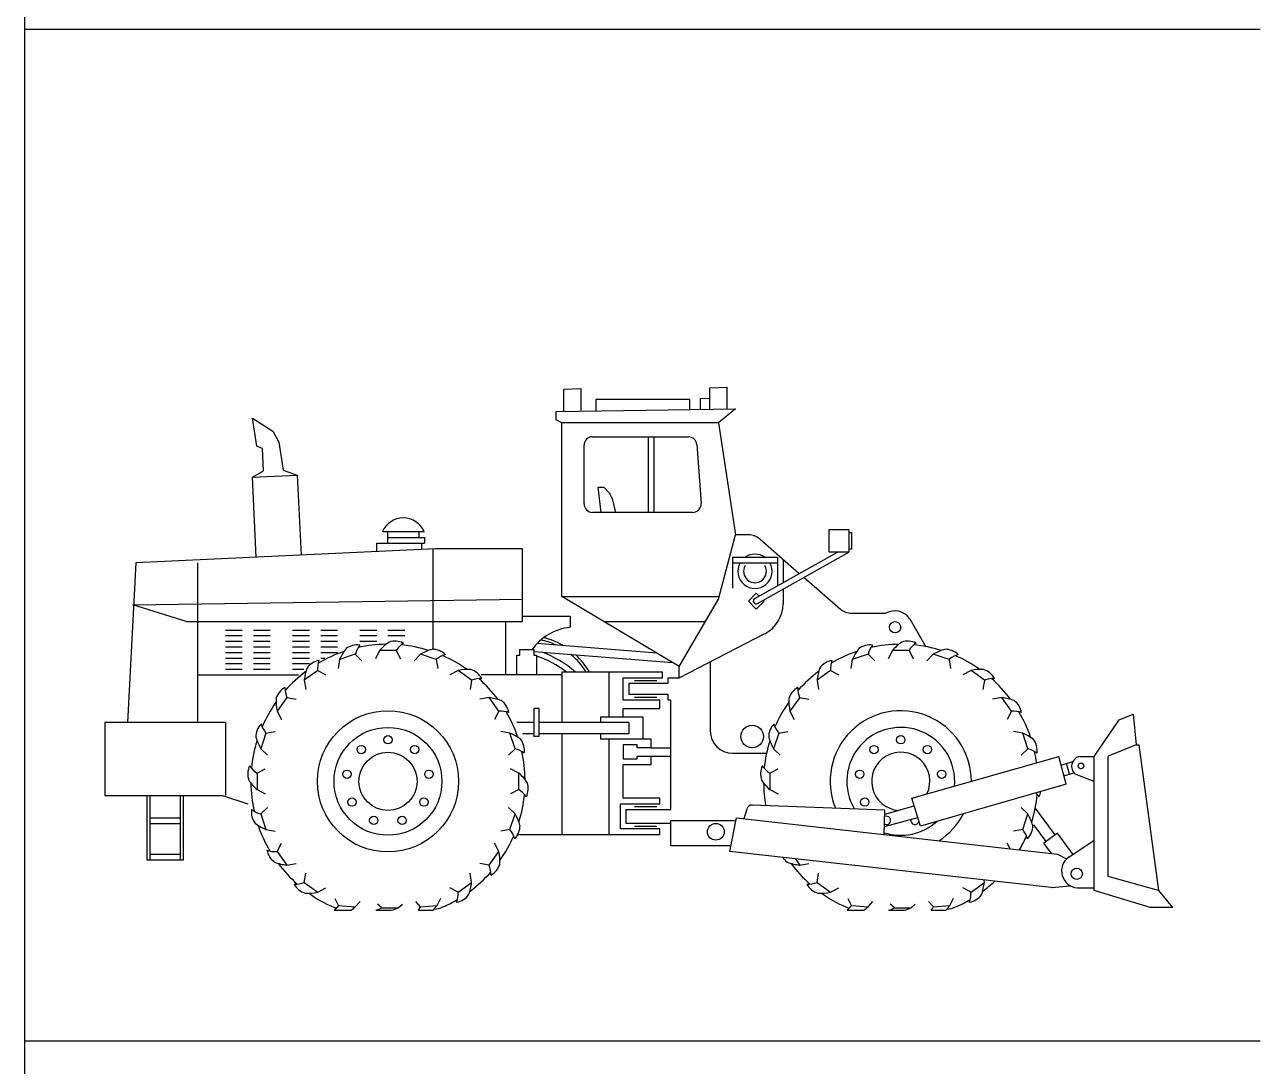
# Model space of a CAD drawing. Header units: millimetres. Extents: x 2198.5 to 2287.8, y 1208.8 to 1298.1.
# Drawn here: x 2201.823 to 2205.183, y 1285.008 to 1287.841 of the extents above; entities that cross this region are included whole.
import ezdxf

# ---------------------------------------------------------------- set-up
doc = ezdxf.new("R2010")
doc.units = ezdxf.units.MM
doc.layers.add('2', color=7, linetype='Continuous')

# ---------------------------------------------------------------- blocks, each defined once
blk = doc.blocks.new('TRACTOR 3')
at = {"color": 0, "linetype": 'ByBlock'}
for p, q in [((112.546, 1985.394), (112.701, 1985.4)), ((112.546, 1985.195), (112.546, 1985.394)), ((112.701, 1985.4), (112.701, 1985.201)), ((113.871, 1985.404), (114.025, 1985.411)), ((113.871, 1985.206), (113.871, 1985.404)), ((114.025, 1985.411), (114.025, 1985.211)), ((112.476, 1985.19), (114.101, 1985.215)), ((113.685, 1985.298), (112.835, 1985.298)), ((112.835, 1985.298), (112.835, 1985.195)), ((113.685, 1985.298), (113.685, 1985.209)), ((113.783, 1985.308), (113.871, 1985.312)), ((113.783, 1985.308), (113.783, 1985.21)), ((114.101, 1985.215), (113.949, 1985.088)), ((109.725, 1985.13), (109.909, 1985.011)), ((109.762, 1984.877), (109.725, 1985.13)), ((112.476, 1985.114), (112.476, 1985.19)), ((112.527, 1985.088), (112.476, 1985.114)), ((113.949, 1985.088), (112.527, 1985.088)), ((112.527, 1983.513), (112.527, 1985.088)), ((113.949, 1985.088), (114.101, 1984.072)), ((109.909, 1985.011), (109.964, 1984.912)), ((109.814, 1984.854), (109.762, 1984.877)), ((109.964, 1984.912), (110.001, 1984.659)), ((112.73, 1984.352), (112.73, 1984.885)), ((112.806, 1984.961), (113.675, 1984.961)), ((113.314, 1984.275), (113.314, 1984.961)), ((113.365, 1984.275), (113.365, 1984.961)), ((113.751, 1984.891), (113.791, 1984.357)), ((109.814, 1984.854), (109.814, 1984.854)), ((109.824, 1984.651), (109.814, 1984.854)), ((109.724, 1984.596), (109.824, 1984.651)), ((110.001, 1984.659), (110.13, 1984.614)), ((109.724, 1984.596), (110.13, 1984.614)), ((109.758, 1983.869), (109.724, 1984.596)), ((110.13, 1984.614), (110.164, 1983.888)), ((112.857, 1984.504), (112.908, 1984.504)), ((112.885, 1984.275), (112.857, 1984.504)), ((112.908, 1984.504), (112.958, 1984.453)), ((112.958, 1984.453), (112.984, 1984.402)), ((112.984, 1984.402), (113.015, 1984.275)), ((113.715, 1984.275), (112.806, 1984.275)), ((111.282, 1984.098), (110.901, 1984.098)), ((110.952, 1983.996), (110.952, 1984.098)), ((111.231, 1984.098), (111.231, 1984.047)), ((114.952, 1984.119), (115.129, 1984.119)), ((114.952, 1983.916), (114.952, 1984.119)), ((115.129, 1984.119), (115.129, 1983.916)), ((115.129, 1984.093), (115.155, 1984.093)), ((115.155, 1984.093), (115.155, 1983.941)), ((110.85, 1983.996), (111.282, 1983.996)), ((110.85, 1983.92), (110.85, 1983.996)), ((110.952, 1984.047), (111.282, 1984.047)), ((111.257, 1983.996), (111.257, 1983.939)), ((111.282, 1984.047), (111.282, 1983.996)), ((113.949, 1983.488), (114.101, 1984.072)), ((114.222, 1984.072), (114.101, 1984.072)), ((114.322, 1984.035), (114.68, 1983.723)), ((111.384, 1983.945), (108.666, 1983.818)), ((111.358, 1983.944), (111.358, 1983.041)), ((112.171, 1983.945), (111.384, 1983.945)), ((112.171, 1983.285), (112.171, 1983.945)), ((114.076, 1983.869), (114.482, 1983.869)), ((114.076, 1983.869), (114.076, 1983.59)), ((114.276, 1983.494), (115.027, 1983.916)), ((114.301, 1983.45), (115.129, 1983.916)), ((114.482, 1983.869), (114.482, 1983.611)), ((115.129, 1983.916), (114.952, 1983.916)), ((115.155, 1983.941), (115.129, 1983.941)), ((108.666, 1983.818), (108.59, 1982.37)), ((109.225, 1983.818), (109.225, 1982.37)), ((114.076, 1983.818), (114.482, 1983.818)), ((114.533, 1983.844), (114.533, 1983.64)), ((114.721, 1983.688), (115.053, 1983.398)), ((114.291, 1983.543), (114.22, 1983.471)), ((114.317, 1983.517), (114.291, 1983.543)), ((114.533, 1983.581), (114.533, 1983.447)), ((108.64, 1983.437), (112.171, 1983.488)), ((109.123, 1983.285), (108.64, 1983.437)), ((113.593, 1982.878), (112.527, 1983.513)), ((112.527, 1983.513), (113.949, 1983.513)), ((113.593, 1982.878), (113.949, 1983.488)), ((114.22, 1983.471), (114.291, 1983.399)), ((114.291, 1983.399), (114.363, 1983.471)), ((114.363, 1983.471), (114.354, 1983.48)), ((112.171, 1983.336), (112.603, 1983.336)), ((112.603, 1983.336), (112.603, 1983.234)), ((115.153, 1983.361), (115.465, 1983.361)), ((115.422, 1983.361), (115.448, 1983.361)), ((115.682, 1983.309), (115.829, 1983.056)), ((109.123, 1983.285), (112.171, 1983.285)), ((109.479, 1983.209), (109.631, 1983.209)), ((109.733, 1983.209), (109.885, 1983.209)), ((110.088, 1983.209), (110.241, 1983.209)), ((110.342, 1983.209), (110.495, 1983.209)), ((110.698, 1983.209), (110.85, 1983.209)), ((110.952, 1983.209), (111.104, 1983.209)), ((112.019, 1982.802), (112.019, 1983.285)), ((112.911, 1983.285), (113.826, 1983.285)), ((109.479, 1983.158), (109.631, 1983.158)), ((109.479, 1983.107), (109.631, 1983.107)), ((109.733, 1983.158), (109.885, 1983.158)), ((109.733, 1983.107), (109.885, 1983.107)), ((110.088, 1983.158), (110.241, 1983.158)), ((110.088, 1983.107), (110.241, 1983.107)), ((110.342, 1983.158), (110.495, 1983.158)), ((110.342, 1983.107), (110.495, 1983.107)), ((110.698, 1983.158), (110.85, 1983.158)), ((110.698, 1983.107), (110.85, 1983.107)), ((110.952, 1983.158), (111.104, 1983.158)), ((112.305, 1983.089), (113.386, 1983.002)), ((113.593, 1982.777), (114.368, 1983.177)), ((109.479, 1983.056), (109.631, 1983.056)), ((109.479, 1983.005), (109.631, 1983.005)), ((109.733, 1983.056), (109.885, 1983.056)), ((109.733, 1983.005), (109.885, 1983.005)), ((110.088, 1983.056), (110.241, 1983.056)), ((110.088, 1983.005), (110.241, 1983.005)), ((110.342, 1983.056), (110.495, 1983.056)), ((110.342, 1983.005), (110.495, 1983.005)), ((110.656, 1982.989), (110.513, 1982.943)), ((110.656, 1982.989), (110.716, 1982.929)), ((110.876, 1983.024), (110.839, 1982.949)), ((111.027, 1983.024), (110.876, 1983.024)), ((111.027, 1983.024), (111.065, 1982.949)), ((111.247, 1982.989), (111.188, 1982.929)), ((111.39, 1982.943), (111.247, 1982.989)), ((112.12, 1982.98), (112.146, 1982.98)), ((112.12, 1982.802), (112.12, 1982.98)), ((112.146, 1983.031), (112.273, 1983.031)), ((112.146, 1982.98), (112.146, 1983.031)), ((112.273, 1983.031), (112.273, 1982.98)), ((112.273, 1983.015), (113.534, 1982.914)), ((112.273, 1982.98), (112.298, 1982.98)), ((112.298, 1982.98), (112.298, 1982.802)), ((115.305, 1982.989), (115.161, 1982.943)), ((115.305, 1982.989), (115.364, 1982.929)), ((115.525, 1983.024), (115.487, 1982.949)), ((115.675, 1983.024), (115.525, 1983.024)), ((115.675, 1983.024), (115.713, 1982.949)), ((115.895, 1982.989), (115.836, 1982.929)), ((116.038, 1982.943), (115.895, 1982.989)), ((109.479, 1982.955), (109.631, 1982.955)), ((109.479, 1982.904), (109.631, 1982.904)), ((109.479, 1982.853), (109.631, 1982.853)), ((109.733, 1982.955), (109.885, 1982.955)), ((109.733, 1982.904), (109.885, 1982.904)), ((109.733, 1982.853), (109.885, 1982.853)), ((110.088, 1982.955), (110.241, 1982.955)), ((110.088, 1982.904), (110.241, 1982.904)), ((110.088, 1982.853), (110.188, 1982.853)), ((110.342, 1982.955), (110.379, 1982.955)), ((110.513, 1982.943), (110.501, 1982.859)), ((111.39, 1982.943), (111.403, 1982.859)), ((113.593, 1982.777), (113.593, 1982.878)), ((113.873, 1982.921), (113.873, 1982.294)), ((115.161, 1982.943), (115.149, 1982.859)), ((116.038, 1982.943), (116.051, 1982.859)), ((109.225, 1982.802), (110.14, 1982.802)), ((110.315, 1982.842), (110.193, 1982.753)), ((110.193, 1982.753), (110.207, 1982.67)), ((110.315, 1982.842), (110.39, 1982.803)), ((111.589, 1982.842), (111.514, 1982.803)), ((111.71, 1982.753), (111.589, 1982.842)), ((111.71, 1982.753), (111.697, 1982.67)), ((112.527, 1982.802), (111.798, 1982.802)), ((112.527, 1982.828), (112.527, 1982.37)), ((113.441, 1982.828), (112.527, 1982.828)), ((112.958, 1982.421), (112.958, 1982.828)), ((113.085, 1982.777), (113.441, 1982.777)), ((113.085, 1982.574), (113.085, 1982.777)), ((113.187, 1982.751), (113.39, 1982.751)), ((113.441, 1982.777), (113.441, 1982.828)), ((113.492, 1982.777), (113.593, 1982.777)), ((113.492, 1982.726), (113.492, 1982.777)), ((114.963, 1982.842), (114.841, 1982.753)), ((114.841, 1982.753), (114.855, 1982.67)), ((114.963, 1982.842), (115.038, 1982.803)), ((116.237, 1982.842), (116.162, 1982.803)), ((116.359, 1982.753), (116.237, 1982.842)), ((116.359, 1982.753), (116.345, 1982.67)), ((113.136, 1982.726), (113.136, 1982.624)), ((113.136, 1982.726), (113.492, 1982.726)), ((113.492, 1982.624), (113.136, 1982.624)), ((113.492, 1982.574), (113.492, 1982.624)), ((110.036, 1982.596), (109.947, 1982.474)), ((110.036, 1982.596), (110.119, 1982.582)), ((111.868, 1982.596), (111.785, 1982.582)), ((111.956, 1982.474), (111.868, 1982.596)), ((113.416, 1982.574), (113.085, 1982.574)), ((113.187, 1982.599), (113.39, 1982.599)), ((113.416, 1982.497), (113.416, 1982.574)), ((113.517, 1982.574), (113.492, 1982.574)), ((113.517, 1981.583), (113.517, 1982.574)), ((114.684, 1982.596), (114.595, 1982.474)), ((114.684, 1982.596), (114.767, 1982.582)), ((116.516, 1982.596), (116.433, 1982.582)), ((116.605, 1982.474), (116.516, 1982.596)), ((109.947, 1982.474), (109.986, 1982.399)), ((111.956, 1982.474), (111.918, 1982.399)), ((112.273, 1982.497), (112.273, 1982.243)), ((112.323, 1982.497), (112.273, 1982.497)), ((112.323, 1982.243), (112.323, 1982.497)), ((112.882, 1982.37), (112.882, 1982.421)), ((112.882, 1982.421), (113.263, 1982.421)), ((113.085, 1982.497), (113.416, 1982.497)), ((113.085, 1982.421), (113.085, 1982.497)), ((113.263, 1982.421), (113.263, 1982.218)), ((114.595, 1982.474), (114.634, 1982.399)), ((116.605, 1982.474), (116.566, 1982.399)), ((117.581, 1982.396), (117.708, 1982.447)), ((117.708, 1982.447), (117.734, 1982.167)), ((108.386, 1982.37), (108.386, 1981.71)), ((109.479, 1982.37), (108.386, 1982.37)), ((109.479, 1982.37), (109.479, 1981.71)), ((112.273, 1982.37), (112.12, 1982.37)), ((113.136, 1982.37), (112.323, 1982.37)), ((113.136, 1982.37), (113.136, 1982.269)), ((117.353, 1982.061), (117.581, 1982.396)), ((109.846, 1982.275), (109.799, 1982.132)), ((109.846, 1982.275), (109.929, 1982.288)), ((112.057, 1982.275), (111.974, 1982.288)), ((112.104, 1982.132), (112.057, 1982.275)), ((112.273, 1982.269), (112.171, 1982.269)), ((112.323, 1982.243), (112.273, 1982.243)), ((113.136, 1982.269), (112.323, 1982.269)), ((112.527, 1982.269), (112.527, 1981.354)), ((112.882, 1982.218), (112.882, 1982.269)), ((113.339, 1982.218), (112.882, 1982.218)), ((112.958, 1981.354), (112.958, 1982.218)), ((113.339, 1982.142), (113.339, 1982.218)), ((114.494, 1982.275), (114.448, 1982.132)), ((114.494, 1982.275), (114.577, 1982.288)), ((116.706, 1982.275), (116.622, 1982.288)), ((116.752, 1982.132), (116.706, 1982.275)), ((109.799, 1982.132), (109.859, 1982.073)), ((112.104, 1982.132), (112.044, 1982.073)), ((113.085, 1982.167), (113.085, 1982.04)), ((113.212, 1982.167), (113.085, 1982.167)), ((113.212, 1982.142), (113.212, 1982.167)), ((113.339, 1982.142), (113.212, 1982.142)), ((113.212, 1982.066), (113.339, 1982.066)), ((113.212, 1982.04), (113.212, 1982.066)), ((113.339, 1982.142), (113.517, 1982.142)), ((113.339, 1982.066), (113.517, 1982.066)), ((113.339, 1981.989), (113.339, 1982.066)), ((114.076, 1982.091), (114.384, 1982.091)), ((114.448, 1982.132), (114.508, 1982.073)), ((116.752, 1982.132), (116.692, 1982.073)), ((117.734, 1982.167), (117.48, 1982.066)), ((117.48, 1980.973), (117.48, 1982.066)), ((117.734, 1982.167), (117.759, 1982.167)), ((117.759, 1982.167), (117.937, 1980.846)), ((113.085, 1982.04), (113.212, 1982.04)), ((113.085, 1981.989), (113.339, 1981.989)), ((113.085, 1981.685), (113.085, 1981.989)), ((115.7, 1981.684), (117.032, 1982.061)), ((117.099, 1981.812), (117.032, 1982.061)), ((117.052, 1981.985), (117.161, 1982.016)), ((117.13, 1981.901), (117.103, 1982)), ((117.222, 1982.061), (117.353, 1982.061)), ((117.353, 1980.846), (117.353, 1982.061)), ((109.765, 1981.912), (109.84, 1981.95)), ((109.765, 1981.912), (109.765, 1981.762)), ((112.139, 1981.912), (112.064, 1981.95)), ((112.139, 1981.762), (112.139, 1981.912)), ((114.413, 1981.912), (114.488, 1981.95)), ((114.413, 1981.912), (114.413, 1981.762)), ((117.078, 1981.887), (117.17, 1981.913)), ((117.353, 1981.837), (117.182, 1981.901)), ((109.765, 1981.762), (109.84, 1981.724)), ((112.139, 1981.762), (112.064, 1981.724)), ((114.413, 1981.762), (114.488, 1981.724)), ((117.099, 1981.812), (115.778, 1981.431)), ((108.386, 1981.71), (109.453, 1981.71)), ((108.767, 1981.71), (108.767, 1981.126)), ((108.793, 1981.71), (108.793, 1981.126)), ((109.072, 1981.126), (109.072, 1981.71)), ((109.098, 1981.126), (109.098, 1981.71)), ((109.453, 1981.71), (109.682, 1981.634)), ((113.06, 1981.634), (113.416, 1981.634)), ((113.06, 1981.405), (113.06, 1981.634)), ((113.416, 1981.685), (113.085, 1981.685)), ((113.416, 1981.634), (113.416, 1981.685)), ((115.457, 1981.575), (114.255, 1981.622)), ((115.778, 1981.431), (115.7, 1981.684)), ((108.793, 1981.507), (109.072, 1981.507)), ((109.799, 1981.542), (109.859, 1981.601)), ((109.799, 1981.542), (109.846, 1981.399)), ((112.104, 1981.542), (112.044, 1981.601)), ((112.057, 1981.399), (112.104, 1981.542)), ((113.111, 1981.583), (113.517, 1981.583)), ((113.111, 1981.456), (113.111, 1981.583)), ((113.187, 1981.608), (113.39, 1981.608)), ((114.051, 1981.202), (114.111, 1981.506)), ((114.101, 1981.507), (114.101, 1981.507)), ((114.111, 1981.506), (117.022, 1981.177)), ((114.204, 1981.586), (114.177, 1981.498)), ((115.449, 1981.354), (115.457, 1981.575)), ((115.752, 1981.507), (115.451, 1981.424)), ((115.455, 1981.538), (115.722, 1981.614)), ((116.752, 1981.542), (116.692, 1981.601)), ((116.706, 1981.399), (116.752, 1981.542)), ((116.999, 1981.352), (116.819, 1981.596)), ((108.793, 1981.456), (109.072, 1981.456)), ((109.846, 1981.399), (109.929, 1981.386)), ((112.057, 1981.399), (111.974, 1981.386)), ((113.416, 1981.405), (113.06, 1981.405)), ((113.517, 1981.456), (113.111, 1981.456)), ((113.187, 1981.431), (113.39, 1981.431)), ((113.416, 1981.354), (113.416, 1981.405)), ((113.517, 1981.481), (114.101, 1981.481)), ((113.517, 1981.253), (113.517, 1981.481)), ((116.706, 1981.399), (116.622, 1981.386)), ((116.917, 1981.291), (116.805, 1981.444)), ((112.12, 1981.354), (113.416, 1981.354)), ((117.02, 1981.367), (116.897, 1981.276)), ((117.16, 1981.176), (117.02, 1981.367)), ((117.123, 1981.151), (117.353, 1981.304)), ((108.793, 1981.177), (109.072, 1981.177)), ((109.947, 1981.2), (109.986, 1981.275)), ((109.947, 1981.2), (110.036, 1981.078)), ((111.868, 1981.078), (111.956, 1981.2)), ((111.956, 1981.2), (111.918, 1981.275)), ((114.051, 1981.253), (113.517, 1981.253)), ((116.964, 1980.876), (114.051, 1981.202)), ((116.592, 1981.225), (116.566, 1981.275)), ((116.966, 1981.183), (116.897, 1981.276)), ((117.022, 1981.177), (117.102, 1981.133)), ((108.767, 1981.126), (109.098, 1981.126)), ((110.036, 1981.078), (110.119, 1981.092)), ((111.868, 1981.078), (111.785, 1981.092)), ((114.642, 1981.136), (114.684, 1981.078)), ((114.684, 1981.078), (114.767, 1981.092)), ((110.193, 1980.921), (110.207, 1981.004)), ((111.71, 1980.921), (111.697, 1981.004)), ((114.841, 1980.921), (114.855, 1981.004)), ((116.359, 1980.921), (116.355, 1980.944)), ((117.937, 1980.846), (117.48, 1980.973)), ((110.193, 1980.921), (110.315, 1980.832)), ((110.315, 1980.832), (110.39, 1980.871)), ((111.589, 1980.832), (111.514, 1980.871)), ((111.589, 1980.832), (111.71, 1980.921)), ((114.841, 1980.921), (114.963, 1980.832)), ((114.963, 1980.832), (115.038, 1980.871)), ((116.237, 1980.832), (116.162, 1980.871)), ((116.237, 1980.832), (116.359, 1980.921)), ((116.964, 1980.876), (117.14, 1980.889)), ((117.2, 1980.872), (117.353, 1980.872)), ((117.861, 1980.694), (117.353, 1980.846)), ((117.937, 1980.846), (118.064, 1980.694)), ((110.505, 1980.711), (110.473, 1980.771)), ((110.656, 1980.7), (110.699, 1980.749)), ((110.895, 1980.69), (110.857, 1980.724)), ((111.045, 1980.69), (111.083, 1980.724)), ((111.248, 1980.7), (111.205, 1980.749)), ((111.398, 1980.711), (111.43, 1980.777)), ((115.154, 1980.711), (115.122, 1980.771)), ((115.304, 1980.7), (115.347, 1980.749)), ((115.543, 1980.69), (115.505, 1980.724)), ((115.694, 1980.69), (115.731, 1980.724)), ((115.896, 1980.7), (115.853, 1980.749)), ((116.046, 1980.711), (116.078, 1980.777)), ((110.465, 1980.67), (110.621, 1980.67)), ((110.505, 1980.711), (110.656, 1980.7)), ((110.842, 1980.67), (110.982, 1980.67)), ((110.895, 1980.69), (111.045, 1980.69)), ((111.228, 1980.67), (111.363, 1980.67)), ((111.248, 1980.7), (111.398, 1980.711)), ((115.113, 1980.67), (115.269, 1980.67)), ((115.154, 1980.711), (115.304, 1980.7)), ((115.49, 1980.67), (115.63, 1980.67)), ((115.543, 1980.69), (115.694, 1980.69)), ((115.876, 1980.67), (116.011, 1980.67)), ((115.896, 1980.7), (116.046, 1980.711)), ((118.064, 1980.694), (117.861, 1980.694))]:
    blk.add_line(p, q, dxfattribs=at)
for centre, radius in [((115.549, 1983.234), 0.0508), ((110.952, 1981.837), 0.64), ((110.952, 1981.837), 0.489), ((114.254, 1982.243), 0.102), ((110.952, 1982.214), 0.0377), ((115.6, 1982.214), 0.0377), ((110.71, 1982.125), 0.0377), ((110.952, 1981.837), 0.264), ((111.194, 1982.125), 0.0377), ((115.358, 1982.125), 0.0377), ((115.842, 1982.125), 0.0377), ((117.234, 1981.977), 0.0254), ((110.581, 1981.902), 0.0377), ((111.323, 1981.902), 0.0377), ((115.229, 1981.902), 0.0377), ((115.971, 1981.902), 0.0377), ((110.626, 1981.649), 0.0377), ((111.278, 1981.649), 0.0377), ((115.274, 1981.649), 0.0377), ((110.823, 1981.483), 0.0377), ((111.08, 1981.483), 0.0377), ((113.924, 1981.38), 0.0762), ((117.196, 1980.999), 0.0508)]:
    blk.add_circle(centre, radius, dxfattribs=at)
for centre, radius, start, end in [((112.806, 1984.885), 0.0762, 90, 180), ((113.675, 1984.885), 0.0762, 4.2364, 90), ((112.806, 1984.352), 0.0762, 180, 270), ((113.715, 1984.352), 0.0762, 270, 4.2364), ((111.091, 1984.019), 0.206, 22.4569, 157.5431), ((114.222, 1983.92), 0.152, 48.9452, 90), ((114.279, 1983.742), 0.155, 55.285, 124.715), ((114.279, 1983.742), 0.155, 150.4491, 29.5509), ((114.279, 1983.742), 0.104, 150.4491, 29.5509), ((114.289, 1983.472), 0.0254, 119.5778, 209.5778), ((114.289, 1983.472), 0.0254, 209.5778, 299.5778), ((114.228, 1983.447), 0.305, 297.2953, 0), ((115.153, 1983.513), 0.152, 228.9452, 270), ((115.547, 1983.223), 0.16, 32.5179, 120.6417), ((112.654, 1982.751), 0.485, 96.009, 144.8467), ((110.674, 1982.903), 0.171, 82.4495, 126.6001), ((110.923, 1982.913), 0.277, 144.7209, 164.0937), ((110.952, 1981.837), 1.243, 90.7637, 102.544), ((111.215, 1982.723), 0.453, 123.8654, 138.3665), ((111.017, 1982.937), 0.171, 64.4495, 108.6001), ((111.257, 1982.87), 0.277, 126.7209, 146.0937), ((110.952, 1981.837), 1.243, 72.7637, 84.544), ((112.209, 1982.502), 0.63, 65.4595, 78.2353), ((112.209, 1982.502), 0.656, 60.0389, 76.4315), ((115.322, 1982.903), 0.171, 82.4495, 126.6001), ((115.571, 1982.913), 0.277, 144.7209, 164.0937), ((115.6, 1981.837), 1.243, 90.7637, 102.544), ((115.863, 1982.723), 0.453, 123.8654, 138.3665), ((115.665, 1982.937), 0.171, 64.4495, 108.6001), ((115.905, 1982.87), 0.277, 126.7209, 146.0937), ((115.6, 1981.837), 1.243, 72.7637, 84.544), ((110.952, 1981.837), 1.243, 108.7637, 120.544), ((110.929, 1982.761), 0.453, 141.8654, 156.3665), ((111.476, 1982.598), 0.453, 105.8654, 120.3665), ((111.354, 1982.863), 0.171, 46.4495, 90.6001), ((111.561, 1982.725), 0.277, 108.7209, 128.0937), ((110.952, 1981.837), 1.243, 54.7637, 66.544), ((112.008, 1982.096), 0.924, 52.4258, 71.6829), ((112.008, 1982.096), 0.974, 48.698, 69.6428), ((112.209, 1982.502), 0.63, 31.0721, 50.3978), ((112.209, 1982.502), 0.656, 29.7436, 47.3426), ((115.6, 1981.837), 1.243, 108.7637, 120.544), ((115.577, 1982.761), 0.453, 141.8654, 156.3665), ((116.124, 1982.598), 0.453, 105.8654, 120.3665), ((116.002, 1982.863), 0.171, 46.4495, 90.6001), ((116.209, 1982.725), 0.277, 108.7209, 128.0937), ((115.6, 1981.837), 1.243, 54.7637, 66.544), ((110.644, 1982.709), 0.453, 159.8654, 174.3665), ((110.358, 1982.765), 0.171, 100.4495, 144.6001), ((110.591, 1982.852), 0.277, 162.7209, 182.0937), ((111.686, 1982.399), 0.453, 87.8654, 102.3665), ((111.651, 1982.688), 0.171, 28.4495, 72.6001), ((115.292, 1982.709), 0.453, 159.8654, 174.3665), ((115.006, 1982.765), 0.171, 100.4495, 144.6001), ((115.24, 1982.852), 0.277, 162.7209, 182.0937), ((116.334, 1982.399), 0.453, 87.8654, 102.3665), ((116.299, 1982.688), 0.171, 28.4495, 72.6001), ((110.952, 1981.837), 1.243, 126.7637, 138.544), ((111.805, 1982.493), 0.277, 90.7209, 110.0937), ((110.952, 1981.837), 1.243, 36.7637, 48.544), ((115.6, 1981.837), 1.243, 126.7637, 138.544), ((116.454, 1982.493), 0.277, 90.7209, 110.0937), ((115.6, 1981.837), 1.243, 36.7637, 48.544), ((110.1, 1982.537), 0.171, 118.4495, 162.6001), ((110.295, 1982.691), 0.277, 180.7209, 200.0937), ((114.749, 1982.537), 0.171, 118.4495, 162.6001), ((114.944, 1982.691), 0.277, 180.7209, 200.0937), ((110.952, 1981.837), 1.243, 144.7637, 156.544), ((110.39, 1982.571), 0.453, 177.8654, 192.3665), ((111.823, 1982.144), 0.453, 69.8654, 84.3665), ((111.88, 1982.43), 0.171, 10.4495, 54.6001), ((115.6, 1981.837), 1.243, 144.7637, 156.544), ((115.038, 1982.571), 0.453, 177.8654, 192.3665), ((116.472, 1982.144), 0.453, 69.8654, 84.3665), ((116.528, 1982.43), 0.171, 10.4495, 54.6001), ((111.966, 1982.197), 0.277, 72.7209, 92.0937), ((110.952, 1981.837), 1.243, 18.7637, 30.544), ((115.6, 1981.837), 0.64, 0.0002, 202.4541), ((116.615, 1982.197), 0.277, 72.7209, 92.0937), ((115.6, 1981.837), 1.243, 18.7637, 30.544), ((109.926, 1982.239), 0.171, 136.4495, 180.6001), ((110.064, 1982.446), 0.277, 198.7209, 218.0937), ((114.076, 1982.294), 0.203, 180, 270), ((114.574, 1982.239), 0.171, 136.4495, 180.6001), ((114.712, 1982.446), 0.277, 198.7209, 218.0937), ((115.6, 1981.837), 0.489, 354.9411, 210.8594), ((110.952, 1981.837), 1.243, 162.7637, 174.544), ((110.191, 1982.361), 0.453, 195.8654, 210.3665), ((111.876, 1981.86), 0.453, 51.8654, 66.3665), ((112.018, 1982.115), 0.171, 352.4495, 36.6001), ((115.6, 1981.837), 1.243, 162.7637, 174.544), ((114.839, 1982.361), 0.453, 195.8654, 210.3665), ((116.524, 1981.86), 0.453, 51.8654, 66.3665), ((116.666, 1982.115), 0.171, 352.4495, 36.6001), ((112.028, 1981.866), 0.277, 54.7209, 74.0937), ((110.952, 1981.837), 1.243, 0.7637, 12.544), ((115.6, 1981.837), 0.264, 334.3999, 266.1207), ((116.676, 1981.866), 0.277, 54.7209, 74.0937), ((115.6, 1981.837), 1.243, 7.7381, 12.544), ((109.852, 1981.903), 0.171, 154.4495, 198.6001), ((109.919, 1982.142), 0.277, 216.7209, 236.0937), ((114.5, 1981.903), 0.171, 154.4495, 198.6001), ((114.567, 1982.142), 0.277, 216.7209, 236.0937), ((117.24, 1981.972), 0.0912, 101.5939, 230.5351), ((110.066, 1982.101), 0.453, 213.8654, 228.3665), ((111.838, 1981.573), 0.453, 33.8654, 48.3665), ((114.714, 1982.101), 0.453, 213.8654, 228.3665), ((110.952, 1981.837), 1.243, 180.7637, 192.544), ((111.984, 1981.532), 0.277, 36.7209, 56.0937), ((112.052, 1981.771), 0.171, 334.4495, 18.6001), ((115.6, 1981.837), 1.243, 180.7637, 190.2075), ((116.633, 1981.532), 0.277, 36.7209, 46.3654), ((116.7, 1981.771), 0.171, 334.4495, 351.2963), ((110.952, 1981.837), 1.243, 342.7637, 354.544), ((114.253, 1981.571), 0.0508, 87.797, 162.4103), ((115.6, 1981.837), 1.243, 342.7637, 354.544), ((109.885, 1981.559), 0.171, 172.4495, 216.6001), ((109.875, 1981.808), 0.277, 234.7209, 254.0937), ((111.713, 1981.313), 0.453, 15.8654, 30.3665), ((115.471, 1981.483), 0.0377, 240.0262, 116.0246), ((115.6, 1981.837), 0.64, 302.692, 332.6956), ((116.361, 1981.313), 0.453, 15.8654, 30.3665), ((110.028, 1981.814), 0.453, 231.8654, 246.3665), ((110.952, 1981.837), 1.243, 198.7637, 210.544), ((111.84, 1981.228), 0.277, 18.7209, 38.0937), ((111.978, 1981.435), 0.171, 316.4495, 0.6001), ((115.6, 1981.837), 0.489, 252.1145, 312.1397), ((115.729, 1981.483), 0.0377, 169.4258, 343.7487), ((116.488, 1981.228), 0.277, 18.7209, 38.0937), ((116.626, 1981.435), 0.171, 316.4495, 0.6001), ((110.952, 1981.837), 1.243, 324.7637, 336.544), ((115.6, 1981.837), 1.243, 330.0007, 336.544), ((110.023, 1981.244), 0.171, 190.4495, 234.6001), ((109.937, 1981.477), 0.277, 252.7209, 272.0937), ((111.514, 1981.103), 0.453, 357.8654, 12.3665), ((110.08, 1981.529), 0.453, 249.8654, 264.3665), ((110.952, 1981.837), 1.243, 216.7637, 228.544), ((111.608, 1980.983), 0.277, 0.7209, 20.0937), ((111.803, 1981.137), 0.171, 298.4495, 342.6001), ((114.671, 1981.244), 0.171, 213.6865, 234.6001), ((114.728, 1981.529), 0.453, 249.8654, 264.3665), ((115.6, 1981.837), 1.243, 216.7637, 228.544), ((117.212, 1981.025), 0.154, 125.4578, 265.4711), ((110.952, 1981.837), 1.243, 306.7637, 318.544), ((110.098, 1981.181), 0.277, 270.7209, 290.0937), ((110.252, 1980.986), 0.171, 208.4495, 252.6001), ((110.218, 1981.275), 0.453, 267.8654, 282.3665), ((111.312, 1980.822), 0.277, 342.7209, 2.0937), ((111.259, 1980.965), 0.453, 339.8654, 354.3665), ((114.746, 1981.181), 0.277, 270.7209, 290.0937), ((114.9, 1980.986), 0.171, 208.4495, 252.6001), ((114.866, 1981.275), 0.453, 267.8654, 282.3665), ((115.96, 1980.822), 0.277, 342.7209, 2.0937), ((115.907, 1980.965), 0.453, 339.8654, 354.3665), ((115.6, 1981.837), 1.243, 306.7637, 313.3315), ((110.952, 1981.837), 1.243, 234.7637, 246.4166), ((110.952, 1981.837), 1.243, 293.5834, 300.544), ((111.545, 1980.909), 0.171, 280.4495, 324.6001), ((115.6, 1981.837), 1.243, 234.7637, 246.4166), ((115.6, 1981.837), 1.243, 293.5834, 300.544), ((116.193, 1980.909), 0.171, 280.4495, 324.6001), ((110.545, 1980.905), 0.226, 246.4166, 254.4995), ((110.288, 1980.882), 0.277, 309.905, 321.8519), ((110.34, 1981.025), 0.453, 308.3298, 314.1246), ((110.819, 1980.811), 0.143, 278.9307, 301.8994), ((110.934, 1980.933), 0.268, 280.2639, 294.4954), ((111.008, 1980.837), 0.277, 322.8026, 330.2677), ((111.038, 1980.987), 0.453, 315.6792, 322.5405), ((111.358, 1980.905), 0.226, 273.4515, 293.5834), ((115.193, 1980.905), 0.226, 246.4166, 254.4995), ((114.936, 1980.882), 0.277, 309.905, 321.8519), ((114.988, 1981.025), 0.453, 308.3298, 314.1246), ((115.468, 1980.811), 0.143, 278.9307, 301.8994), ((115.583, 1980.933), 0.268, 280.2639, 294.4954), ((115.656, 1980.837), 0.277, 322.8026, 330.2677), ((115.686, 1980.987), 0.453, 315.6792, 322.5405), ((116.007, 1980.905), 0.226, 273.4515, 293.5834)]:
    blk.add_arc(centre, radius, start, end, dxfattribs=at)

msp = doc.modelspace()

# ---------------------------------------------------------------- linework, layer by layer
at = {"layer": '2', "color": 4}
for p, q in [((2201.8227, 1271.1227), (2201.8227, 1297.8532)), ((2201.8227, 1287.8292), (2205.1827, 1287.8292)), ((2201.8227, 1285.0774), (2205.1827, 1285.0774))]:
    msp.add_line(p, q, dxfattribs=at)

# ---------------------------------------------------------------- block references
at = {"xscale": 0.2999999999999972, "yscale": 0.2999999999999972, "zscale": 0.2999999999999972}
msp.add_blockref('TRACTOR 3', (2169.5249, 691.2319), dxfattribs=at)

doc.saveas('drawing.dxf')
